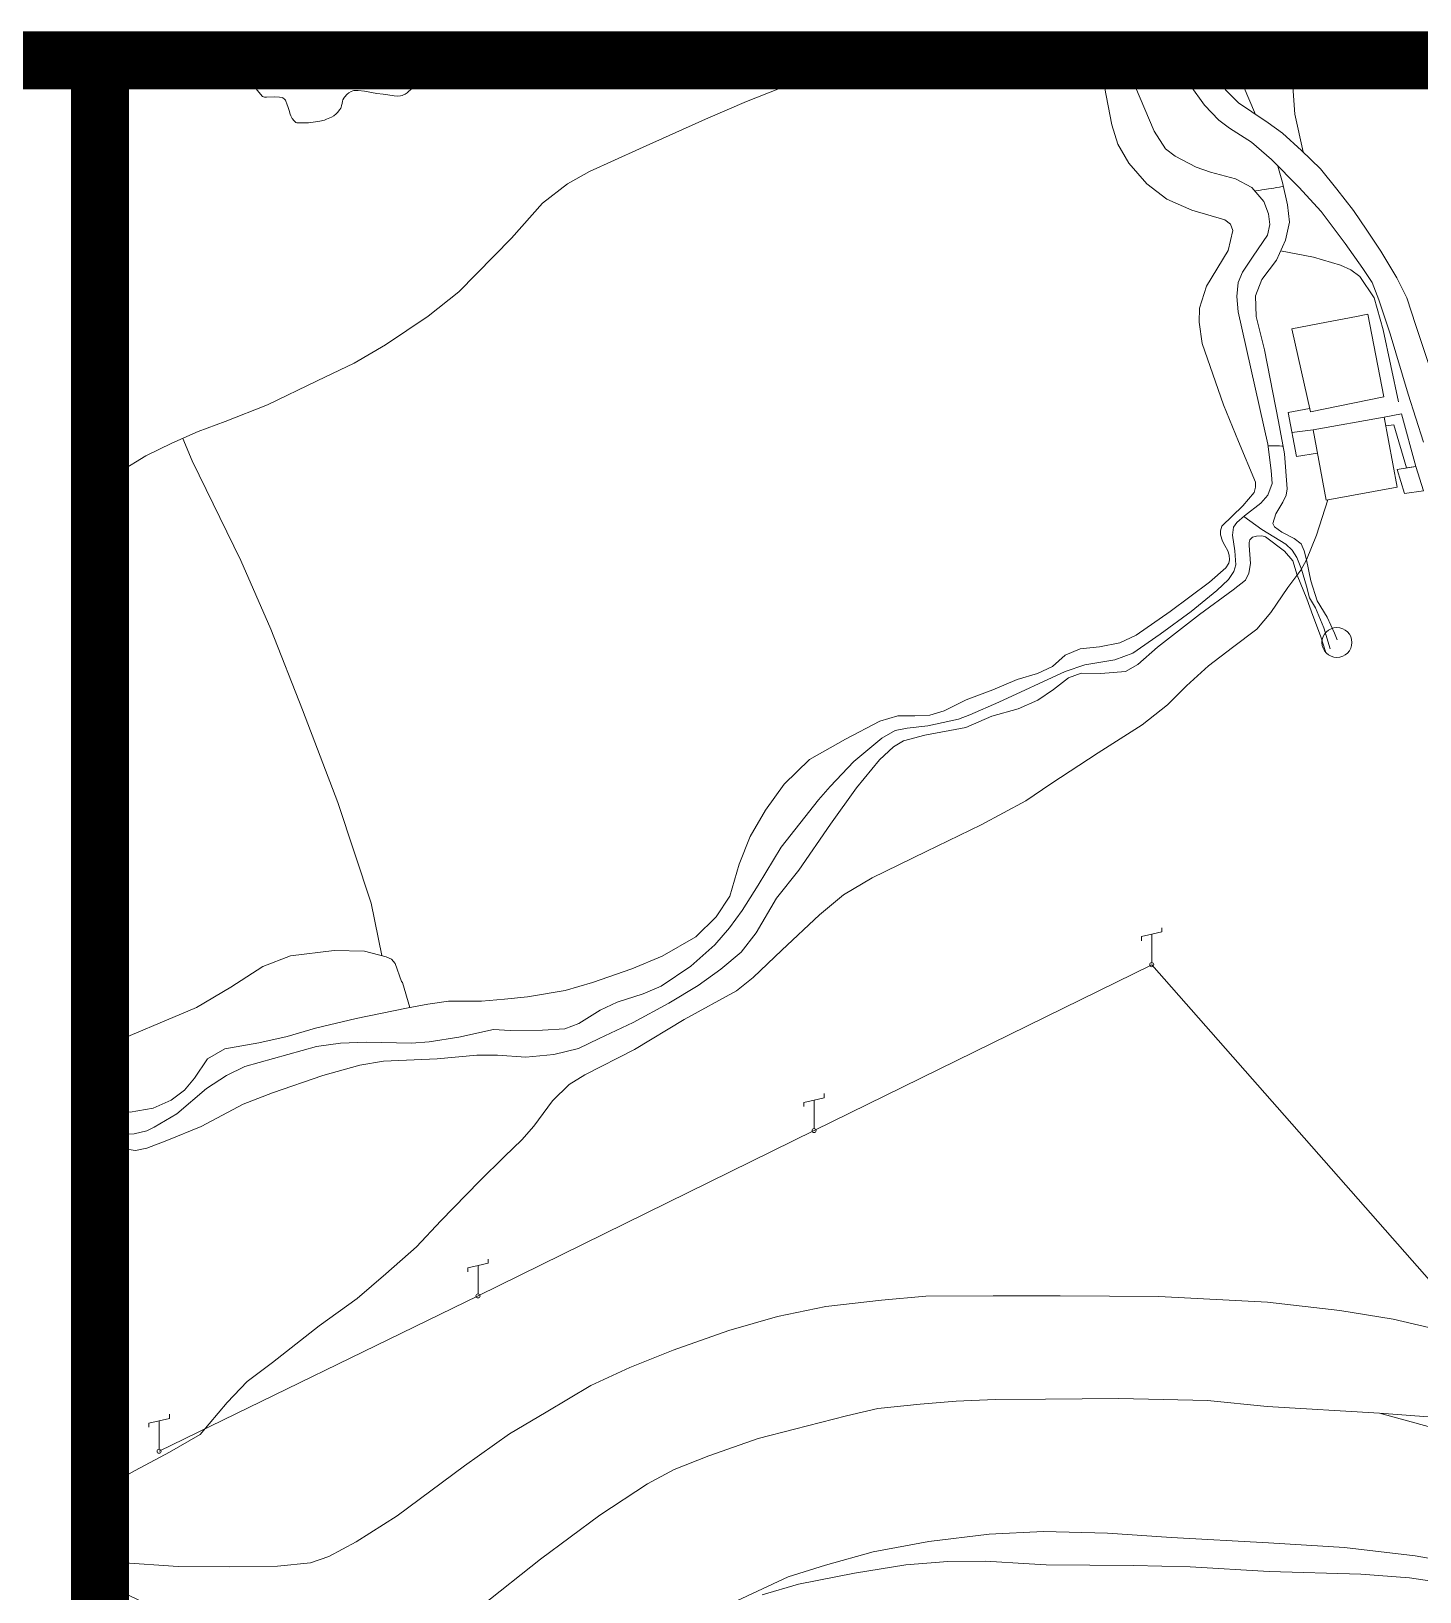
# Model space of a CAD drawing. Header units: millimetres. Extents: x 10 to 1007146, y 455139 to 1110758.
# Drawn here: x 503344.16 to 503363.26, y 555453.32 to 555474.79 of the extents above; entities that cross this region are included whole.
import ezdxf

# ---------------------------------------------------------------- set-up
doc = ezdxf.new("R2010")
doc.units = ezdxf.units.MM
doc.header["$LTSCALE"] = 10
doc.layers.add('CADRE', color=7, linetype='Continuous')
for name, color, linetype, lineweight in [('Hceau', 152, 'Continuous', 0), ('Hpuit', 152, 'Continuous', 0), ('OACCIDENT', 5, 'Continuous', 0), ('PBDUR', 1, 'Continuous', 0), ('PELECTRIQUE', 7, 'Continuous', 0), ('PELECTRIQUE-BT', 7, 'Continuous', 0), ('PESCALIERS', 7, 'Continuous', 0), ('PISTE', 1, 'Continuous', 0), ('PLIMCULTURE', 2, 'Continuous', 0), ('PMUR', 4, 'Continuous', 0), ('PVCLOTURE', 70, 'Continuous', 0), ('Vjardin', 70, 'Continuous', 0)]:
    doc.layers.add(name, color=color, linetype=linetype, lineweight=lineweight)

# ---------------------------------------------------------------- blocks, each defined once
blk = doc.blocks.new('POTEAU BT_1')
at = {"layer": 'PELECTRIQUE-BT', "color": 7, "linetype": 'Continuous', "lineweight": 0}
for p, q in [((0, 375), (125.816461, 404.042842)), ((125.816461, 404.042842), (125.816461, 454.042842)), ((-125.816461, 345.957158), (0, 375)), ((-125.816461, 345.957158), (-125.816461, 295.957158)), ((0, 25), (0, 375))]:
    blk.add_line(p, q, dxfattribs=at)
blk.add_circle((0, 0), 25, dxfattribs=at)
blk = doc.blocks.new('puits_4')
at = {"layer": 'Hpuit', "color": 152, "linetype": 'Continuous', "lineweight": 0}
blk.add_circle((0, 0), 184.0799125992892, dxfattribs=at)

msp = doc.modelspace()

# ---------------------------------------------------------------- linework, layer by layer
at = {"elevation": -0.3541890150082452}
msp.add_lwpolyline([(503345.1074652424, 555474.3865933891), (503435.1138354588, 555474.3934711379), (503435.1209353135, 555381.4804874847), (503345.1145650972, 555381.473609736)], close=True, dxfattribs=at)
at = {"layer": 'CADRE', "color": 0, "lineweight": -2, "const_width": 0.8, "elevation": -0.3541890150082452, "flags": 128}
for points in [[(503249.3759264027, 555474.3865933891), (503345.1074652424, 555474.3865933891), (503345.1074652424, 555381.4752497661), (503249.3759264027, 555381.4752497661)], [(503345.1074652424, 555474.3865933891), (503435.381180128, 555474.3865933891), (503435.3794921524, 555381.473609736), (503345.1074652424, 555381.4752497661)]]:
    msp.add_lwpolyline(points, close=True, dxfattribs=at)
at = {"layer": 'Hceau', "color": 0}
for points in [[(503345.1085877696, 555459.6965245284, 8.570160770922818), (503345.1114948775, 555459.6950197922, 8.569959963021859), (503345.3628711771, 555459.6121425276, 8.536378969689666), (503345.578912982, 555459.6144089628, 8.536378969689666), (503345.7513215559, 555459.6561084632, 8.536378969689666), (503345.8510212291, 555459.7081314733, 8.536378969689666), (503346.166733099, 555459.889144168, 8.536378969689666), (503346.5717302997, 555460.2405843168, 8.469216983025282), (503346.8479733582, 555460.4194851092, 8.452426486359185), (503347.1013789125, 555460.5422752416, 8.418845493026994), (503348.0838922488, 555460.8152783883, 8.30131201636432), (503348.4141769459, 555460.8612708576, 8.284521519698224), (503348.7714742228, 555460.8761255121, 8.267731023032129), (503349.3905218773, 555460.8621252148, 8.234150029699935), (503349.6356418246, 555460.8831139326, 8.21735953303384), (503350.0427843518, 555460.9437157534, 8.183778539701649), (503350.5205454424, 555461.0500827829, 8.150197546369455), (503350.7511319499, 555461.0378199455, 8.13340704970336), (503351.1956794802, 555461.0423637306, 8.099826056371167), (503351.5010430358, 555461.0592504322, 8.08303555970507), (503351.6942177283, 555461.1321295687, 8.066245063038973), (503351.9870784705, 555461.3151997039, 8.049454566372878), (503352.2197135671, 555461.4255070895, 8.032664069706781), (503352.5769875531, 555461.5400783753, 8.015873573040686), (503352.824164609, 555461.6483210812, 7.999083076374588), (503353.2354117327, 555461.9229017536, 7.999083076374588), (503353.5656386972, 555462.2161084253, 7.982292579708493), (503353.7670847665, 555462.4510343971, 7.982292579708493), (503353.9415245734, 555462.6900915658, 7.982292579708493), (503354.161640984, 555463.0351376461, 7.965502083042398), (503354.4772727075, 555463.5589263103, 7.915130593044108), (503354.9881438092, 555464.209609073, 7.864759103045819), (503355.1522091554, 555464.3967214728, 7.847968606379724), (503355.4761924022, 555464.7397810029, 7.81438761304753), (503355.8625009163, 555465.060043353, 7.78080661971534), (503356.0452817019, 555465.164074783, 7.764016123049244), (503356.2073056534, 555465.1974554777, 7.747225626383147), (503356.491892546, 555465.2288659384, 7.713644633050955), (503356.9156463278, 555465.32064372, 7.713644633050955), (503357.0714320017, 555465.3810255193, 7.696854136384858), (503357.4681616701, 555465.5537993755, 7.663273143052666), (503358.3820880586, 555465.97631755, 7.629692149720474), (503358.6541964177, 555466.0700399486, 7.612901653054378), (503359.0654921015, 555466.1368776296, 7.579320659722185), (503359.3147498274, 555466.2305801482, 7.562530163056088), (503359.6865316015, 555466.4885068932, 7.545739666389993), (503360.1164655456, 555466.8025750928, 7.512158673057801), (503360.4674671948, 555467.0895676219, 7.512158673057801), (503360.6273857018, 555467.2434374318, 7.512158673057801), (503360.7021437981, 555467.3536067127, 7.495368176391705), (503360.7270504388, 555467.445035445, 7.495368176391705), (503360.7166186281, 555467.6382273344, 7.478577679725608), (503360.681253536, 555467.8542492598, 7.478577679725608), (503360.6957695078, 555467.9622882605, 7.461787183059513), (503360.7414557788, 555468.0267286408, 7.461787183059513), (503360.8494550653, 555468.1203075332, 7.444996686393416), (503361.0716885659, 555468.2950061266, 7.42820618972732), (503361.1713756046, 555468.4010423728, 7.411415693061223), (503361.229502888, 555468.5631327552, 7.411415693061223), (503361.2149194045, 555468.743856488, 7.411415693061223), (503361.1691336528, 555469.1052893633, 7.394625196395127), (503360.763629045, 555470.9247637998, 7.377834699729032), (503360.7448831204, 555471.1387227714, 7.377834699729032), (503360.7593797576, 555471.3298590583, 7.361044203062935), (503360.8195898012, 555471.4690995248, 7.361044203062935), (503360.9670286737, 555471.6894362487, 7.34425370639684), (503361.1643070857, 555471.9804491012, 7.327463209730743), (503361.1975098777, 555472.1279757409, 7.310672713064646), (503361.1767021228, 555472.2754551579, 7.310672713064646), (503361.1164207229, 555472.441596882, 7.277091719732455), (503360.9481118, 555472.6346506667, 7.260301223066359), (503360.7237320957, 555472.7549452655, 7.243510726400262), (503360.3830287171, 555472.8460541293, 7.20992973306807), (503360.1815116741, 555472.9144329161, 7.193139236401973), (503359.8948047241, 555473.0658345352, 7.176348739735879), (503359.7639087172, 555473.1695914816, 7.142767746403685), (503359.6080526761, 555473.4104371206, 7.142767746403685), (503359.2222086813, 555474.3179681248, 7.142767746403685), (503359.1899897233, 555474.3876694913, 7.139862468904878)], [(503347.4740539847, 555474.3867742296, 7.471804429882275), (503347.6993694516, 555474.0949828158, 7.455505522446791), (503347.8367376828, 555474.024297486, 7.455505522446791), (503347.9345530442, 555474.0056180331, 7.455505522446791), (503348.0198781387, 555474.00358059, 7.455505522446791), (503348.608799718, 555474.1141766849, 7.438715025780696), (503349.5161047241, 555474.3227444713, 7.405134032448503), (503349.6680230235, 555474.3269841508, 7.405134032448503), (503349.8823816774, 555474.297959128, 7.405134032448503), (503349.9531391136, 555474.2959141914, 7.405134032448503), (503350.0717605631, 555474.2980558727, 7.405134032448503), (503350.325700615, 555474.3869921354, 7.379993028841248)], [(503362.0250266545, 555466.2882615693, 7.618935150126373), (503361.9380622812, 555466.5799067476, 7.602144653460277), (503361.8242061522, 555466.8508385692, 7.58535415679418), (503361.7434843191, 555466.9893866843, 7.551773163461988), (503361.6999984841, 555467.1507264904, 7.551773163461988), (503361.6304488375, 555467.3843096707, 7.541881993812635), (503361.568342343, 555467.5456329426, 7.508301000480444), (503361.5021118742, 555467.6469527086, 7.491510503814347), (503361.4172650791, 555467.7296353917, 7.474720007148251), (503361.0882528557, 555467.9300311339, 7.474720007148251), (503360.8373211528, 555468.1097938522, 7.446883154662175)]]:
    msp.add_polyline3d(points, dxfattribs=at)
at = {"layer": 'OACCIDENT', "color": 0}
for points in [[(503345.1085567882, 555460.101965471, 8.762029067300306), (503345.2659666826, 555459.9730990122, 8.730620501991268), (503345.5245847029, 555459.9153929346, 8.713830005325171), (503345.8390356151, 555459.9673845577, 8.697039508659074), (503346.0852015355, 555460.0772457904, 8.680249011992979), (503346.2692952116, 555460.2180866789, 8.663458515326882), (503346.4057998158, 555460.3837130844, 8.663458515326882), (503346.5877956047, 555460.6486840519, 8.697039508659074), (503346.8256794707, 555460.787502214, 8.697039508659074), (503347.2917026014, 555460.8697454397, 8.5962965286625), (503347.6800963472, 555460.9531695979, 8.49555354866592), (503348.070558894, 555461.0719111569, 8.461972555333729), (503348.6292621967, 555461.2011819076, 8.461972555333729), (503349.3229715677, 555461.3471859735, 8.529134541998113), (503349.6179038018, 555461.4014475237, 8.54592503866421), (503349.9024540165, 555461.4411586435, 8.49555354866592), (503350.3552568565, 555461.441541367, 8.394810568669344), (503350.6709661464, 555461.4688144529, 8.361229575337152), (503350.9866739527, 555461.5023196114, 8.310858085338864), (503351.5038460519, 555461.5879299941, 8.27727709200667), (503351.879771015, 555461.6983497436, 8.243696098674478), (503352.4239205259, 555461.8878526028, 8.176534112010094), (503352.8392952573, 555462.060627436, 8.126162622011806), (503353.3003441219, 555462.3248462449, 8.059000635347422), (503353.5827613092, 555462.6013783148, 8.059000635347422), (503353.7696315929, 555462.8840619498, 8.059000635347422), (503353.9003834756, 555463.324579913, 8.059000635347422), (503354.0477662464, 555463.7048676058, 8.059000635347422), (503354.2616193819, 555464.0685922992, 8.059000635347422), (503354.5190920799, 555464.4281990423, 8.042210138681325), (503354.865884461, 555464.7650300335, 7.991838648683035), (503355.3601630679, 555465.0438187047, 7.97504815201694), (503355.83367786, 555465.2935062911, 7.89109566868646), (503356.0808328771, 555465.3664240291, 7.857514675354266), (503356.3134649234, 555465.3686981124, 7.857514675354266), (503356.5211711614, 555465.3751059023, 7.857514675354266), (503356.7184787892, 555465.4375944999, 7.857514675354266), (503357.0216962763, 555465.5895005855, 7.823933682022074), (503357.3893065372, 555465.726919378, 7.807143185355979), (503357.7236829875, 555465.8663874298, 7.773562192023785), (503358.0019922463, 555465.9476410076, 7.756771695357689), (503358.2075993571, 555466.0475298396, 7.739981198691594), (503358.3799604054, 555466.201402615, 7.723190702025499), (503358.5897250586, 555466.2867530974, 7.706400205359402), (503358.853506513, 555466.3181370064, 7.706400205359402), (503359.1338996798, 555466.3703089316, 7.689609708693305), (503359.3602760456, 555466.4764474301, 7.67281921202721), (503359.8275413624, 555466.8029932617, 7.639238218695017), (503360.3654097, 555467.2043849932, 7.588866728696728), (503360.5938416256, 555467.4019305533, 7.53849523869844), (503360.6312133084, 555467.4684387755, 7.53849523869844), (503360.6415879095, 555467.5141501285, 7.53849523869844), (503360.6394960887, 555467.5764702478, 7.53849523869844), (503360.6207877217, 555467.6387762248, 7.53849523869844), (503360.5771524454, 555467.7093706606, 7.53849523869844), (503360.5480590918, 555467.7695904643, 7.53849523869844), (503360.5189589264, 555467.8588938704, 7.53849523869844), (503360.5168695783, 555467.910826941, 7.53849523869844), (503360.5355481133, 555467.9752418627, 7.53849523869844), (503360.826272202, 555468.2580132445, 7.504914245366248), (503360.9820102751, 555468.4388781596, 7.488123748700151), (503360.9986097357, 555468.5116009723, 7.488123748700151), (503361.0006706237, 555468.5801567278, 7.488123748700151), (503360.7658280824, 555469.1429319422, 7.504914245366248), (503360.558001192, 555469.6475628354, 7.572076232030632), (503360.2670119015, 555470.4886613162, 7.588866728696728), (503360.2233236614, 555470.783614283, 7.588866728696728), (503360.2315863888, 555470.9768189064, 7.588866728696728), (503360.3249836741, 555471.2781199773, 7.572076232030632), (503360.6260437419, 555471.7707168298, 7.521704742032343), (503360.6862142522, 555472.0449836694, 7.504914245366248), (503360.6571149639, 555472.1301322113, 7.504914245366248), (503360.5760942693, 555472.1923855178, 7.504914245366248), (503360.12533721, 555472.3249576034, 7.588866728696728), (503359.7805066009, 555472.476315827, 7.588866728696728), (503359.5042058727, 555472.6858989914, 7.62244772202892), (503359.2569665762, 555472.9702928675, 7.605657225362823), (503359.1052781396, 555473.2319162812, 7.588866728696728), (503359.0242094266, 555473.4977541328, 7.572076232030632), (503358.874474084, 555474.2849597564, 7.437752258701862), (503358.8498285096, 555474.3876434984, 7.423188964609403)], [(503362.1234157026, 555466.412991136, 7.671532500299363), (503362.0840836805, 555466.5060590851, 7.671532500299363), (503361.986791792, 555466.7232127712, 7.654742003633266), (503361.8460493401, 555466.950672502, 7.637951506967171), (503361.761157731, 555467.2257680057, 7.604370513634979), (503361.7031603472, 555467.511232129, 7.587580016968882), (503361.6668471235, 555467.6353370942, 7.572076232030632), (503361.6295831504, 555467.7325447303, 7.572076232030632), (503361.530256015, 555467.8048697046, 7.572076232030632), (503361.3605801397, 555467.8936837277, 7.572076232030632), (503361.2633214352, 555467.9680795762, 7.555285735364537), (503361.2384837409, 555468.0115055144, 7.555285735364537), (503361.2781506119, 555468.1463503381, 7.53849523869844), (503361.3752702444, 555468.3084094474, 7.513309493699296), (503361.4212148702, 555468.4035456739, 7.496518997033199), (503361.4347748028, 555468.4923876908, 7.488123748700151), (503361.4001842347, 555468.973101558, 7.488123748700151), (503361.3143792896, 555469.4172447202, 7.488123748700151), (503361.12391106, 555470.4041632495, 7.471333252034055), (503361.0067360987, 555470.8599654624, 7.437752258701862), (503360.9983062456, 555471.1443641544, 7.420961762035767), (503361.0881417108, 555471.3723686144, 7.420961762035767), (503361.2866728833, 555471.6359993967, 7.437752258701862), (503361.4120352012, 555471.9100353674, 7.454542755367959), (503361.4684182592, 555472.1589286787, 7.454542755367959), (503361.4390948063, 555472.3973061569, 7.471333252034055), (503361.3700359612, 555472.7046659217, 7.488123748700151), (503361.3078661658, 555472.9311844488, 7.484611176797604)], [(503345.1086036401, 555459.4888335734, 8.784962820846228), (503345.3797240062, 555459.4189940006, 8.777479420087008), (503345.5949036304, 555459.3881511894, 8.777479420087008), (503345.7521377577, 555459.4193255827, 8.777479420087008), (503346.02728562, 555459.5250872235, 8.777479420087008), (503346.4989650778, 555459.7179199212, 8.743898426754816), (503347.0782041501, 555460.0246410385, 8.643155446758238), (503347.4816164105, 555460.1801717891, 8.59278395675995), (503348.1705270846, 555460.4166460428, 8.508831473429469), (503348.6815283044, 555460.5598588873, 8.475250480097277), (503349.0084123075, 555460.613942773, 8.424878990098987), (503349.7449568144, 555460.6456327988, 8.357717003434605), (503350.2890822939, 555460.6999101447, 8.324136010102412), (503350.5746000159, 555460.6980953057, 8.307345513436315), (503350.963572193, 555460.6694762997, 8.29055501677022), (503351.3504600879, 555460.7070619508, 8.273764520104123), (503351.6897516672, 555460.7880532198, 8.256974023438026), (503351.9710987374, 555460.9269237312, 8.256974023438026), (503352.4427718863, 555461.1466529011, 8.256974023438026), (503352.9289167091, 555461.4139808769, 8.273764520104123), (503353.3343772162, 555461.6584785816, 8.273764520104123), (503353.6467395223, 555461.8801348803, 8.273764520104123), (503353.9280640506, 555462.1162462085, 8.223393030105834), (503354.1307605701, 555462.3833219354, 8.189812036773644), (503354.4099608292, 555462.857361156, 8.12265005010926), (503354.7181466687, 555463.2445301285, 8.105859553443162), (503355.1524827855, 555463.8759481192, 8.055488063444873), (503355.5102974477, 555464.3769538476, 7.988326076780488), (503355.8288291232, 555464.7599940441, 7.921164090116103), (503356.0191320541, 555464.9401625561, 7.887583096783911), (503356.1598029287, 555465.0209771231, 7.854002103451719), (503356.4515088346, 555465.0998571008, 7.803630613453429), (503357.0142429618, 555465.2058747767, 7.820421110119526), (503357.3721373739, 555465.3634340351, 7.786840116787334), (503357.7362517841, 555465.4651370471, 7.753259123455142), (503358.0051902904, 555465.5812379133, 7.753259123455142), (503358.2223974828, 555465.728327173, 7.753259123455142), (503358.4292565936, 555465.8898898338, 7.736468626789047), (503358.603034777, 555465.9541820595, 7.71967813012295), (503358.8720017521, 555465.9482146734, 7.71967813012295), (503359.2113058372, 555465.9754132216, 7.71967813012295), (503359.3830073051, 555466.0728069694, 7.702887633456855), (503359.6498485295, 555466.3109743625, 7.686097136790758), (503360.2290540357, 555466.7625222425, 7.602144653460277), (503360.694492929, 555467.1001763032, 7.58535415679418), (503360.8641172995, 555467.232740386, 7.58535415679418), (503360.9096113942, 555467.332090769, 7.58535415679418), (503360.930270264, 555467.4645223533, 7.568563660128085), (503360.9136608276, 555467.7127821223, 7.568563660128085), (503360.9136512853, 555467.7541611814, 7.568563660128085), (503360.923987849, 555467.7893426513, 7.568563660128085), (503360.9570831459, 555467.8245443298, 7.568563660128085), (503361.015010816, 555467.8390785805, 7.568563660128085), (503361.0874231597, 555467.8453499913, 7.568563660128085), (503361.1391511281, 555467.8288444084, 7.568563660128085), (503361.3978175751, 555467.6325239411, 7.568563660128085), (503361.5137108148, 555467.4981450193, 7.568563660128085)], [(503361.9620734524, 555466.2535379294, 7.68832299696546), (503361.8916785287, 555466.4686466855, 7.671532500299363), (503361.7881658781, 555466.7457944677, 7.637951506967171), (503361.7074228727, 555466.9753766247, 7.621161010301075), (503361.5713678338, 555467.3015852069, 7.566644282485862), (503361.5137108148, 555467.4981450193, 7.568563660128085)], [(503345.1090414963, 555453.7587838946, 9.727939081974087), (503345.3798882541, 555453.7187011966, 9.69664135520582), (503346.1816156072, 555453.6638167907, 9.629479368541435), (503346.8947098781, 555453.658316537, 9.545526885210954), (503347.5480324191, 555453.6692487168, 9.461574401880474), (503348.0014334494, 555453.7150298548, 9.411202911882185), (503348.2528508934, 555453.7997804054, 9.377621918549993), (503348.6299588958, 555454.0042015053, 9.360831421883896), (503349.1945786605, 555454.3613318377, 9.293669435219513), (503350.1197889642, 555455.0486012999, 9.192926455222935), (503350.7379746768, 555455.4861702642, 9.108973971892453), (503351.2428395296, 555455.7875906473, 9.058602481894168), (503351.8569204416, 555456.15301322, 9.008230991895879), (503352.3968341759, 555456.4008758281, 8.974649998563686), (503352.9923964295, 555456.6384857099, 8.9074880118993), (503353.7569493203, 555456.911298028, 8.840326025234917), (503354.4267169398, 555457.1036324089, 8.773164038570531), (503355.0903151044, 555457.238246971, 8.722792548572244), (503355.8549107353, 555457.3296728997, 8.65563056190786), (503356.4649428399, 555457.3838489418, 8.622049568575667), (503357.3923748338, 555457.3888601344, 8.554887581911283), (503358.3115648915, 555457.3856186159, 8.470935098580801), (503359.6718018432, 555457.3786773765, 8.403773111916417), (503361.1660188508, 555457.297660883, 8.286239635253743), (503362.1573896555, 555457.1849624829, 8.235868145255456), (503362.8931386826, 555457.0665296243, 8.202287151923263), (503363.738369757, 555456.8696574684, 8.269449138587646)], [(503362.7057579461, 555455.7704389545, 9.131674947258306), (503363.5004655457, 555455.7153289075, 9.064512960593921), (503364.4110402619, 555455.5981632104, 9.064512960593921), (503365.1974560216, 555455.4539702137, 9.014141470595632), (503365.7127673735, 555455.3509325074, 8.997350973929537), (503365.994225684, 555455.2952983315, 8.963769980597345), (503366.1763241829, 555455.3265161532, 8.930188987265153), (503366.3164850781, 555455.4497607141, 8.910667012601415)], [(503354.216822021, 555453.2736981367, 9.97851484027731), (503354.7165239223, 555453.4196549162, 9.89456235694683), (503355.4824781049, 555453.5699817871, 9.810609873616349), (503356.1910936157, 555453.6854252658, 9.709866893619772), (503356.768647282, 555453.7310848131, 9.609123913623193), (503357.2847676564, 555453.7357113037, 9.525171430292714), (503357.8874511893, 555453.7010921454, 9.442261860678487)], [(503365.8624150268, 555450.8186159874, 8.756373541904436), (503365.9701011035, 555451.3268963943, 8.773164038570531), (503366.0633040954, 555451.7127856221, 8.789954535236628), (503366.1751356524, 555452.2252182998, 8.840326025234917), (503366.1605721816, 555452.4326232527, 8.857116521901013), (503366.1024901686, 555452.5570184853, 8.890697515233205), (503365.9407354107, 555452.7186489084, 8.890697515233205), (503365.6234893957, 555452.8635357199, 8.9074880118993), (503364.9703495692, 555453.1055848488, 8.941069005231492), (503364.2985598568, 555453.3082064514, 8.974649998563686), (503363.8175375561, 555453.4031545419, 9.008230991895879), (503363.1167462886, 555453.5061869178, 9.04181198522807), (503362.4491406312, 555453.5553225442, 9.075392978560263), (503361.1865085908, 555453.5935124236, 9.142554965224647), (503360.1000980159, 555453.6588370104, 9.226507448555129), (503359.3226160079, 555453.6788278036, 9.310459931885608), (503358.1201163554, 555453.6859628814, 9.411202911882185), (503357.8874511893, 555453.7010921454, 9.442261860678487)]]:
    msp.add_polyline3d(points, dxfattribs=at)
at = {"layer": 'PBDUR', "color": 0, "lineweight": 13}
msp.add_polyline3d([(503361.9740404553, 555470.7833342325, 8.011675948874162), (503361.50131166, 555470.6921446295, 8.011675948874162), (503361.7544262706, 555469.5510191297, 8.011675948874162), (503362.7645253349, 555469.7543724788, 8.011675948874162), (503362.5447997922, 555470.8934340676, 8.011675948874162), (503362.3874093393, 555470.8630733298, 8.011675948874162), (503362.3874093393, 555470.8630733298, 8.330695385529989), (503361.9740425821, 555470.7833346804, 8.330695385529989)], close=True, dxfattribs=at)
for points in [[(503361.9695804126, 555468.3345823291, 8.011675948874162), (503361.793291389, 555469.299954026, 8.011675948874162), (503362.7707848718, 555469.4784566276, 8.011675948874162), (503362.9470738954, 555468.5130849306, 8.011675948874162)], [(503362.9479071284, 555468.7580238648, 8.011675948874162), (503363.0479113734, 555468.4248884629, 8.011675948874162), (503363.3122855643, 555468.4646421439, 8.011675948874162), (503363.2060360383, 555468.7977732628, 8.011675948874162)]]:
    msp.add_3dface(points, dxfattribs=at)
at = {"layer": 'PELECTRIQUE', "color": 0}
msp.add_polyline3d([(503381.6753255176, 555453.1428700186, 10.89136556350927), (503377.2748761934, 555453.5717473271, 9.85035477021131), (503371.732247428, 555453.8859667312, 9.14515391023527), (503365.8912257698, 555454.7644322662, 8.97724894357431), (503359.5728059308, 555461.9422622316, 8.255257586932174), (503354.9285413694, 555459.6609550811, 8.507115036923617), (503350.3067645433, 555457.3855172561, 8.876505963577731), (503345.9205152186, 555455.2487185381, 9.397011360226713)], dxfattribs=at)
at = {"layer": 'PESCALIERS', "color": 0}
msp.add_polyline3d([(503362.7707848718, 555469.4784566276, 8.011675948874162), (503363.009136191, 555469.5219825999, 7.994885452208066), (503363.2060360383, 555468.7977732628, 7.785349680366607), (503363.0766593958, 555468.7778504073, 7.785349680366607), (503362.9033140771, 555469.3726761033, 7.953254647027568), (503362.7929836978, 555469.356894456, 7.953254647027568)], close=True, dxfattribs=at)
at = {"layer": 'PISTE', "color": 0}
for points in [[(503355.4540096539, 555474.3873840101, 7.855418914343749), (503355.2094341618, 555474.2747197972, 7.984406167428822), (503354.9291732628, 555474.1615635668, 8.101939644091495), (503354.4753109643, 555474.0085477594, 8.169101630755879), (503354.0005400525, 555473.8199493889, 8.202682624088071), (503353.433747276, 555473.5768941967, 8.219473120754166), (503352.5281389999, 555473.1662463077, 8.236263617420263), (503351.8400430928, 555472.8582548985, 8.219473120754166), (503351.5367870013, 555472.6885912925, 8.202682624088071), (503351.1917207348, 555472.4184694125, 8.185892127421976), (503350.7651279729, 555471.9390629845, 8.185892127421976), (503350.0436666429, 555471.2021191837, 8.236263617420263), (503349.6233147342, 555470.8670888932, 8.269844610752456), (503349.0356407195, 555470.47337165, 8.38737808741513), (503348.6048113983, 555470.2178444563, 8.488121067411706), (503348.0924022066, 555469.9769145073, 8.656026034072667), (503347.4126790639, 555469.6438200423, 8.874302490731916), (503346.8270570415, 555469.4174923429, 9.126159940723358), (503346.4568597057, 555469.2770811742, 9.277274410718226), (503346.0971251833, 555469.1178451881, 9.394807887380898), (503345.7394860026, 555468.9439639074, 9.495550867377474), (503345.392313601, 555468.7345190276, 9.562712854041859), (503345.1162679464, 555468.4874546544, 9.629874840706243), (503345.1079166792, 555468.4788188162, 9.63163941436122)], [(503359.8996440518, 555474.387723719, 7.335843840856709), (503360.0996354754, 555474.0442126179, 7.383868196801027), (503360.2985089907, 555473.7667752665, 7.400658693467123), (503360.4952933301, 555473.5639211419, 7.417449190133218), (503360.6423534402, 555473.4542522654, 7.434239686799315), (503360.944751378, 555473.2597838854, 7.467820680131507), (503361.2202387537, 555473.019710572, 7.484611176797604), (503361.597234209, 555472.6388486408, 7.484611176797604), (503361.9038071982, 555472.3076445953, 7.501401673463699), (503362.2311164911, 555471.8645819423, 7.534982666795893), (503362.4776365364, 555471.5208909169, 7.568563660128085), (503362.6040080219, 555471.3283301428, 7.568563660128085), (503362.6951849162, 555471.0922284735, 7.58535415679418), (503362.8526868877, 555470.6241456388, 7.602144653460277), (503363.0972549112, 555469.793576737, 7.686097136790758), (503363.3086470452, 555469.1328655768, 7.770049620121237)], [(503360.307294525, 555474.3877548692, 7.342908240125744), (503360.4039640683, 555474.2397687068, 7.358682451801883), (503360.5929538623, 555473.9761874613, 7.392263445134074), (503360.7661793381, 555473.799774554, 7.417449190133218), (503360.9477890608, 555473.6779762881, 7.442634935132364), (503361.1745389709, 555473.5246783582, 7.476215928464556), (503361.3729466794, 555473.383978411, 7.493006425130652), (503361.631204108, 555473.1466654819, 7.509796921796747), (503361.8926145892, 555472.8914986749, 7.526587418462844), (503362.1172945708, 555472.6121697752, 7.534982666795893), (503362.3461761303, 555472.3191881721, 7.551773163461988), (503362.5299197601, 555472.0472038895, 7.568563660128085), (503362.7241634356, 555471.7584173756, 7.576958908461133), (503362.9457145408, 555471.3929669808, 7.58535415679418), (503363.0790780789, 555471.1178232426, 7.593749405127229), (503363.203019732, 555470.7366020229, 7.618935150126373), (503363.4740053358, 555469.9269023691, 7.702887633456855)], [(503360.9998737456, 555473.6427636564, 7.450348489300767), (503360.8305581538, 555474.0397312307, 7.450348489300767), (503360.691266779, 555474.38778421, 7.450348489300767)], [(503361.6536515423, 555473.1247542556, 7.511238665777144), (503361.5407102911, 555473.6429914704, 7.578400652441528), (503361.5071756696, 555474.0923114431, 7.662353135772009), (503361.5123247419, 555474.3878469503, 7.729470275829081)], [(503345.1089681006, 555454.719284252, 9.572457433069646), (503345.5897852213, 555454.9832090957, 9.484906140237749), (503346.0646427919, 555455.2345364327, 9.417744153573363), (503346.4839920157, 555455.4796404401, 9.367372663575075), (503346.8560089054, 555455.9200402768, 9.249839186912402), (503347.1314342474, 555456.206127508, 9.199467696914114), (503347.4808773586, 555456.4717252433, 9.132305710249728), (503348.122204828, 555456.9740767346, 9.065143723585345), (503348.6443188423, 555457.3508808259, 8.964400743588767), (503349.0389746683, 555457.6905473598, 8.880448260258285), (503349.4624055463, 555458.0631419206, 8.813286273593903), (503349.7953795135, 555458.4212539224, 8.746124286929517), (503350.3256783016, 555458.9625647621, 8.662171803599035), (503350.6709921224, 555459.3021828628, 8.578219320268555), (503350.9073681338, 555459.532713401, 8.494266836938074), (503351.0738532016, 555459.7199943385, 8.443895346939787), (503351.3328160769, 555460.0698087539, 8.3935238569415), (503351.558913485, 555460.2962167757, 8.359942863609307), (503351.7747541363, 555460.4259716461, 8.326361870277113), (503352.4592913268, 555460.7782604792, 8.326361870277113), (503353.1438149389, 555461.1881239247, 8.326361870277113), (503353.8632930302, 555461.5815718457, 8.34315236694321), (503354.0894006781, 555461.7647988523, 8.34315236694321), (503354.4861036834, 555462.1414796328, 8.326361870277113), (503355.0020235944, 555462.6293143282, 8.275990380278825), (503355.335017548, 555462.9031207997, 8.242409386946631), (503355.7276417448, 555463.139973594, 8.208828393614441), (503356.4717990506, 555463.498489765, 8.158456903616152), (503357.2282900259, 555463.8652429528, 8.091294916951767), (503357.8408745293, 555464.1989549911, 8.040923426953478), (503358.1841581998, 555464.4295906357, 8.024132930287383), (503358.8378392132, 555464.8558736137, 8.007342433621288), (503359.4421868705, 555465.2450958599, 7.99055193695519), (503359.7916281219, 555465.5189184757, 7.973761440289095), (503360.0506118575, 555465.7803148087, 7.956970943622998), (503360.352766551, 555466.0561472158, 7.906599453624708), (503360.6816544275, 555466.3052748134, 7.873018460292516), (503361.0167086459, 555466.5605771957, 7.805856473628132), (503361.2119667939, 555466.7890111528, 7.738694486963747), (503361.4462602013, 555467.1326324674, 7.637951506967171), (503361.6230126468, 555467.3713293769, 7.537208526970593), (503361.7031603472, 555467.511232129, 7.587580016968882), (503361.8408265586, 555467.850646085, 7.587580016968882), (503361.9925365071, 555468.3387744316, 7.604370513634979)], [(503363.4227219018, 555455.5769787885, 9.079708360076738), (503362.7057579461, 555455.7704389545, 9.131674947258306), (503361.1622792998, 555455.8661102351, 9.230822830071604), (503360.3382914643, 555455.9456053458, 9.297984816735989), (503359.1214694442, 555455.9742144863, 9.365146803400373), (503358.1121594877, 555455.9648200903, 9.465889783396952), (503357.4171253138, 555455.9598708712, 9.549842266727431), (503356.8812482845, 555455.9370005558, 9.583423260059623), (503356.3876815119, 555455.89806911, 9.633794750057913), (503355.8034627171, 555455.8388712117, 9.717747233388392), (503355.374377449, 555455.737571244, 9.751328226720585), (503354.6612539544, 555455.5512802557, 9.784909220052777), (503354.1588057696, 555455.4262215021, 9.885652200049355), (503353.479943449, 555455.1835659792, 9.98639518004593), (503353.0065566571, 555454.997592293, 10.03676667004422), (503352.6359165992, 555454.8016814468, 10.08713816004251), (503351.9812737453, 555454.3676669312, 10.18788114003908), (503351.1675166777, 555453.766226468, 10.30541461670176), (503350.3457133539, 555453.1123946747, 10.43973859003053)], [(503366.0174676224, 555453.07197753, 8.911803393415777), (503365.0829199826, 555453.3914513215, 8.94538438674797), (503363.9048760958, 555453.687696667, 9.012546373412354), (503363.1951497853, 555453.8117114439, 9.046127366744548), (503362.2252748504, 555453.9228884766, 9.096498856742834), (503361.1763249508, 555453.9902286588, 9.180451340073315), (503359.8422475015, 555454.0613581601, 9.264403823403796), (503358.9639592925, 555454.12059329, 9.348356306734276), (503358.0835994263, 555454.1423405673, 9.415518293398662), (503357.3385335414, 555454.1059561629, 9.499470776729142), (503356.5060725309, 555454.006981526, 9.600213756725719), (503355.7423023795, 555453.8664473755, 9.6841662400562), (503355.086767036, 555453.6802408224, 9.784909220052777), (503354.5727479106, 555453.5192106797, 9.868861703383258), (503353.7965469378, 555453.1579149119, 9.969604683379835)], [(503345.1090641311, 555453.46257124, 9.90179583852854), (503345.4987394886, 555453.2670059556, 9.965289301863358), (503345.9762098768, 555453.0379565977, 10.06603228185994), (503346.4208987249, 555452.7986276076, 10.16677526185651), (503346.7569738918, 555452.6309172338, 10.25072774518699), (503347.4332376471, 555452.2299211796, 10.46900420184624), (503347.8635855759, 555451.9823804288, 10.6369091685072), (503348.1381859268, 555451.8351020784, 10.73765214850378), (503348.39023519, 555451.7390348107, 10.75444264516988), (503348.5418623407, 555451.7330386455, 10.75444264516988), (503348.7951493537, 555451.819213285, 10.72267760002044)]]:
    msp.add_polyline3d(points, dxfattribs=at)
at = {"layer": 'PLIMCULTURE', "color": 0}
for points in [[(503348.6767432655, 555474.3600265386, 7.564986836591627), (503348.6897369553, 555474.3868671248, 7.564986836591627)], [(503348.9852539484, 555462.0686970633, 8.727321057459735), (503348.835967626, 555462.7894305999, 8.828064037456311), (503348.3779079427, 555464.1728604398, 9.046340494115562), (503347.8927575542, 555465.4511136576, 9.130292977446043), (503347.459447262, 555466.559475524, 9.247826454108715), (503347.0468950984, 555467.5062104091, 9.298197944107004), (503346.3752434022, 555468.8734257997, 9.348569434105293), (503346.245816345, 555469.1836630963, 9.346227047883728)], [(503345.1085039014, 555460.7940744221, 9.027488210251967), (503346.4371175915, 555461.356004226, 8.932106461984421), (503346.9055511742, 555461.6329655712, 8.932106461984421), (503347.3471529597, 555461.9160975006, 8.915315965318324), (503347.7289340806, 555462.0650170753, 8.89852546865223), (503348.3275527764, 555462.1398683988, 8.84815397865394), (503348.7465493064, 555462.1298412294, 8.780991991989556), (503349.0452562987, 555462.0533274859, 8.713830005325171), (503349.1157883662, 555462.0181174951, 8.697039508659074), (503349.1676583568, 555461.9579968168, 8.680249011992979), (503349.2527595419, 555461.7132641441, 8.646668018660787), (503349.2663696324, 555461.6979652358, 8.646668018660787), (503349.3692275046, 555461.3556961335, 8.53176785155858)]]:
    msp.add_polyline3d(points, dxfattribs=at)
at = {"layer": 'PMUR', "color": 0, "elevation": 7.793399492214911, "flags": 128}
for points in [[(503361.7441872565, 555469.5971797883), (503361.4478780901, 555469.5385189109), (503361.5627949768, 555468.9373892916), (503361.8515356893, 555468.9810040743)], [(503361.5003089043, 555469.2642531758), (503361.793291389, 555469.299954026)]]:
    msp.add_lwpolyline(points, dxfattribs=at)
at = {"layer": 'PVCLOTURE', "color": 0, "linetype": 'Continuous', "lineweight": 0}
msp.add_polyline3d([(503361.3458547597, 555471.7653680919, 7.904373593450008), (503361.7970375827, 555471.6758436263, 7.9379545867822), (503362.168853457, 555471.5695468894, 7.9379545867822), (503362.312990421, 555471.5027872471, 7.9379545867822), (503362.4362457941, 555471.4130287374, 7.9379545867822), (503362.6326554781, 555471.1164667101, 7.9379545867822), (503362.7539051457, 555470.6798578016, 7.9379545867822), (503362.9651022175, 555469.6875189808, 7.9379545867822)], dxfattribs=at)
at = {"layer": 'Vjardin', "color": 0, "extrusion": (0.1595140594740988, -0.9871956568128193, 8.140457970944893e-10), "elevation": -468066.9702660817, "flags": 128}
msp.add_lwpolyline([(585521.4702358078, 7.264846493945328), (585521.4868458626, 7.265732248612787), (585521.5187940361, 7.272414418539317), (585521.5492788618, 7.284747486087142), (585521.5689267654, 7.295577244500129), (585521.6069735829, 7.32206033520834), (585521.6621596919, 7.369060181539433), (585521.7356928885, 7.431912607392852), (585521.7739255211, 7.457678184210199), (585521.81401619, 7.476268174372322), (585521.8349649091, 7.482074999739325), (585521.8677492493, 7.485528245220319)], dxfattribs=at)
at = {"layer": 'Vjardin', "color": 0, "extrusion": (-0.004947691578690403, -0.9999877600991135, 1.407690543653315e-10), "elevation": -557952.7574175078, "flags": 128}
msp.add_lwpolyline([(500606.7214950745, 7.39585673421239), (500606.7460436761, 7.399023533820258), (500606.7617611482, 7.404184372812195), (500606.792070793, 7.419798079535287), (500606.8215187496, 7.439465459900151), (500606.8607660879, 7.465766429687858), (500606.8808934158, 7.47654816728038), (500606.9123520905, 7.486757236999944), (500606.9288594993, 7.488202227143028)], dxfattribs=at)
at = {"layer": 'Vjardin', "color": 0}
for points in [[(503346.9371466406, 555474.3867332024, 7.567844914934131), (503347.0532302097, 555474.2438699609, 7.567844914934131), (503347.1478023114, 555474.1271410353, 7.563491810768479), (503347.2742452801, 555473.9717807313, 7.553173378947295), (503347.3384591756, 555473.8943517852, 7.551054418268036), (503347.343202167, 555473.8898022588, 7.551054418268036), (503347.3548666468, 555473.8838140919, 7.551054418268036), (503347.3684594434, 555473.8809620894, 7.551054418268036), (503347.3967408842, 555473.879812982, 7.551054418268036), (503347.5091339078, 555473.8840352016, 7.551054418268036), (503347.5771936784, 555473.8804284306, 7.551054418268036), (503347.6111233103, 555473.8736823631, 7.551054418268036), (503347.6238036389, 555473.8688485645, 7.551054418268036), (503347.6455721852, 555473.8526946357, 7.551054418268036), (503347.6569221391, 555473.8362420476, 7.551054418268036), (503347.6819126885, 555473.7758957779, 7.551054418268036), (503347.69257137, 555473.7485580817, 7.552685335177535), (503347.7094815548, 555473.6939932818, 7.563462483367635), (503347.7247351336, 555473.6460171702, 7.577406766975539), (503347.7342175278, 555473.6223534805, 7.584524258512297), (503347.7526650063, 555473.5874117397, 7.593887087199891), (503347.7782123393, 555473.5532932759, 7.600079310433703), (503347.7943623789, 555473.5365983758, 7.601425908266322), (503347.800288894, 555473.5318193578, 7.601616984118382), (503347.8128437052, 555473.5259974849, 7.601850372022042), (503347.8260123212, 555473.5238349796, 7.601891452770552), (503347.8526435927, 555473.5241410346, 7.601425908266322), (503347.9765636636, 555473.5278999336, 7.59837171692276), (503348.0386357064, 555473.5332483083, 7.596916428608386), (503348.1317310328, 555473.5482941105, 7.593805709259382), (503348.1937069955, 555473.5644002609, 7.590585739745403), (503348.2246481886, 555473.5746343062, 7.588496218403629), (503348.2709826198, 555473.5930475071, 7.584635411600228), (503348.2900461775, 555473.6023149674, 7.582782076578224), (503348.3245224541, 555473.6241053981, 7.579061302517016), (503348.3550179733, 555473.649695438, 7.575327207995121), (503348.3736626034, 555473.6685456504, 7.572833595366917), (503348.4083257916, 555473.7096765089, 7.567844914934131), (503348.4189058746, 555473.7265322896, 7.565985535333327), (503348.4241187408, 555473.7385563627, 7.564744941502992), (503348.4314053291, 555473.7639767241, 7.562261403172787), (503348.436400269, 555473.7904618756, 7.559775066426472), (503348.4434233806, 555473.8258462573, 7.556456032982163), (503348.4486056353, 555473.8429568411, 7.554795005115307), (503348.4603609415, 555473.8671313532, 7.552301728297037), (503348.4686460863, 555473.878298898, 7.551054418268036), (503348.5070983459, 555473.9192208365, 7.542294480347397), (503348.5278564178, 555473.9370513556, 7.536157106069364), (503348.561133676, 555473.9582269387, 7.526826739008659), (503348.5848625327, 555473.9674475181, 7.521598178346836), (503348.5972201215, 555473.9702846012, 7.519557685255327), (503348.6164014509, 555473.9720384352, 7.517473424935842), (503348.6593279008, 555473.9708633582, 7.515217229930497), (503348.7452359779, 555473.9612837805, 7.514627659624227), (503348.9173296972, 555473.9309010947, 7.518729801833044), (503349.0035480359, 555473.9202092262, 7.517473424935842), (503349.0681380739, 555473.9111649796, 7.513627953452729), (503349.1549583747, 555473.8965110476, 7.507068130278574), (503349.1980956167, 555473.8936684666, 7.504084682894296), (503349.2407113118, 555473.8971317967, 7.501838226377018), (503349.2617440588, 555473.9020055583, 7.501117802133399), (503349.2928597295, 555473.9141182497, 7.500682928269747), (503349.3069142391, 555473.9218561606, 7.500682928269747), (503349.33217171, 555473.939769409, 7.500682928269747), (503349.3989891331, 555474.0015916388, 7.500682928269747), (503349.4437860259, 555474.0431390044, 7.500682928269747), (503349.5029888651, 555474.098862232, 7.500682928269747), (503349.5342494704, 555474.1244637478, 7.500682928269747), (503349.5639907005, 555474.1420497003, 7.501112541111111), (503349.5855018306, 555474.1503004031, 7.501728976212044), (503349.6315550338, 555474.1604893733, 7.503116654793174), (503349.6637816576, 555474.164049854, 7.503702195380244), (503349.7294994557, 555474.1682104118, 7.502548576322638), (503349.777799197, 555474.172937829, 7.498328229017293), (503349.8232563442, 555474.1830403386, 7.489973725622821), (503349.8443577907, 555474.1912314598, 7.483892431603651), (503350.0858321899, 555474.3029840633, 7.403740868971796)], [(503348.7509931516, 555474.3868718056, 7.560476632691024), (503348.6218960783, 555474.3398086043, 7.566986696681205), (503348.5465602661, 555474.3132805789, 7.567741485474668), (503348.4706029798, 555474.2897046113, 7.565625770958095), (503348.432268699, 555474.2795777961, 7.563293123224597), (503348.3961108327, 555474.271983266, 7.560407732340851), (503348.3225845558, 555474.2634579256, 7.553324941163869), (503348.2480860055, 555474.2621479471, 7.545245913851365), (503348.1982602665, 555474.2642934353, 7.539752399152152), (503348.099251291, 555474.2731575202, 7.529712129892404), (503348.0419309634, 555474.2809322893, 7.524561029388535), (503348.0136180249, 555474.2870454486, 7.522016597523755), (503347.9725046424, 555474.3010180448, 7.51827545099326), (503347.9340021368, 555474.3229096865, 7.514664486780249), (503347.9160758171, 555474.3375828749, 7.512921633226309), (503347.8858357741, 555474.3686404086, 7.509871919348523), (503347.8708969863, 555474.386804554, 7.508320887215393)], [(503350.1701991557, 555474.332531598, 7.395388156563636), (503350.141037786, 555474.3869780246, 7.413952138722821)]]:
    msp.add_polyline3d(points, dxfattribs=at)

# ---------------------------------------------------------------- block references
at = {"layer": 'Hpuit', "color": 0, "linetype": 'Continuous', "lineweight": 0, "xscale": 0.00111936644440641, "yscale": 0.00111936644440641, "zscale": 0.00111936644440641, "rotation": 0.004378200956779001}
msp.add_blockref('puits_4', (503362.1199936917, 555466.3763143851, 7.797923523636624), dxfattribs=at)
at = {"layer": 'PELECTRIQUE-BT', "color": 0, "linetype": 'Continuous', "lineweight": 0, "xscale": 0.00111936644440641, "yscale": 0.00111936644440641, "zscale": 0.00111936644440641, "rotation": 0.004378200956779001}
for p in [(503359.5728059308, 555461.9422622316, 8.255257586932174), (503354.9285413694, 555459.6609550811, 8.507115036923617), (503350.3067645433, 555457.3855172561, 8.876505963577731), (503345.9205152186, 555455.2487185381, 9.397011360226713)]:
    msp.add_blockref('POTEAU BT_1', p, dxfattribs=at)

doc.saveas('drawing.dxf')
